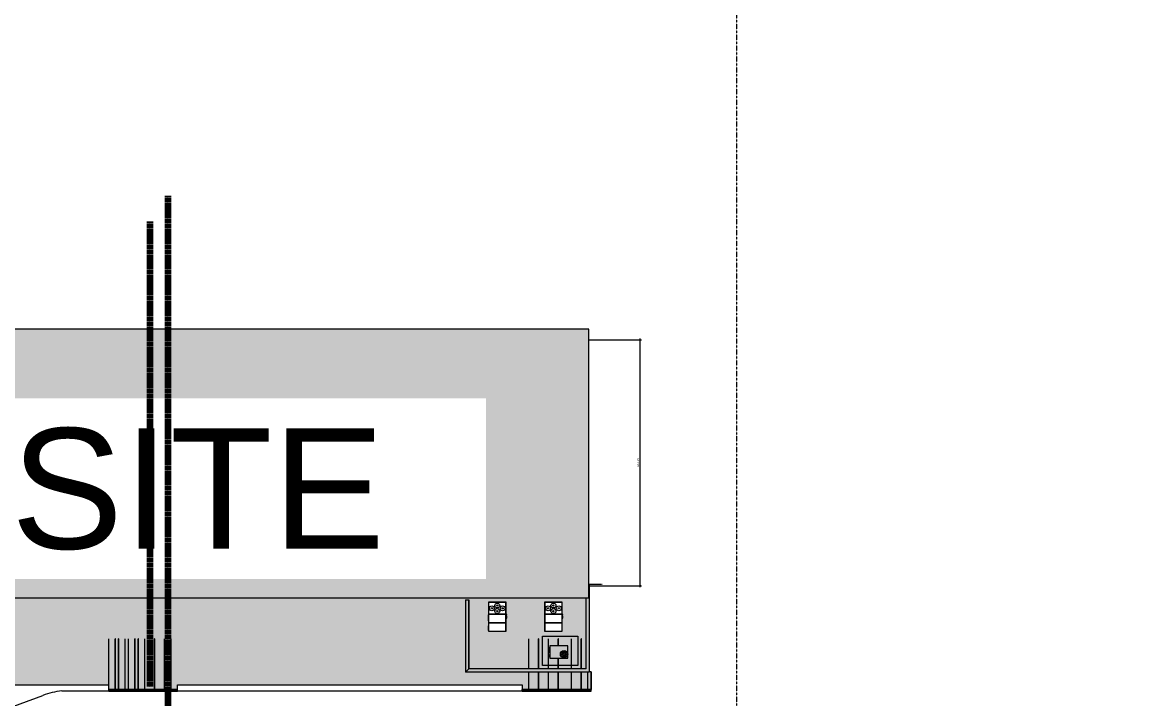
# Model space of a CAD drawing. Header units: inches. Extents: x -2804 to 58974, y -36095 to 66.
# Drawn here: x 27776 to 33242, y -22930 to -19616 of the extents above; entities that cross this region are included whole.
import ezdxf

# ---------------------------------------------------------------- set-up
doc = ezdxf.new("R2010")
doc.units = ezdxf.units.IN
doc.header["$MEASUREMENT"] = 0
doc.header["$XCLIPFRAME"] = 2
for name, pattern in [('Center 1_4_', [0.53125, 0.25, -0.09375, 0.09375, -0.09375]), ('Dash', [0.25, 0.125, -0.125]), ('Dash_2_', [0.25, 0.125, -0.125])]:
    doc.linetypes.add(name, pattern=pattern)
doc.layers.get('DEFPOINTS').update_dxf_attribs({"lineweight": 9})
for name, color, linetype, lineweight in [('15xx-Jefferson-REHAB-pr5_dwg', 45, 'Continuous', 9), ('A-ANNO-MATC', 214, 'Dash', 140), ('A-DETL', 90, 'Continuous', 9), ('A-GENM', 13, 'Continuous', 9), ('A-ROOF', 132, 'Continuous', 13), ('A-ROOF-OTLN', 132, 'Continuous', 9), ('A-WALL', 113, 'Continuous', 13), ('Conc', 7, 'Continuous', 9), ('EOP-PR', 4, 'Continuous', 9), ('G-ANNO-REFR', 1, 'Continuous', 9), ('G-ANNO-TEXT', 231, 'Continuous', 9), ('M-EQPM', 50, 'Continuous', 9), ('PROP', 3, 'Center 1_4_', 9)]:
    doc.layers.add(name, color=color, linetype=linetype, lineweight=lineweight)
doc.styles.add('Arial_2', font='arial.ttf', dxfattribs={"height": 7.5})
doc.styles.add('Arial_30', font='arial.ttf', dxfattribs={"height": 590.11976})
picture_1 = doc.add_image_def('image1.jpg', size_in_pixel=(1920, 1080))

# ---------------------------------------------------------------- blocks, each defined once
blk = doc.blocks.new('Generic Models 2_Generic Models 2_310765_Generic Models 2_310765 _ Generic Models 2_Generic Models 2_310765_115 - Generic Models 2_Generic Models 2_310765_Generic Models 2_310765 _ Generic Models 2_Generic Models 2_310765_300385-523142-Site Locator Map')
at = {"layer": 'A-GENM'}
for points in [[(26245.9, -22784.2), (26246.6, -22784.2), (26245.9, -22721.9)], [(26262.1, -22887.9), (26262.1, -22886.3), (26246.6, -22887.9)]]:
    blk.add_hatch(color=50, dxfattribs=at).paths.add_polyline_path(points, flags=0)
at = {"layer": 'A-GENM', "color": 7}
for p, q in [((26245.9, -22636.2), (26246.6, -22636.2)), ((26245.9, -22784.2), (26245.9, -22636.2)), ((26246.5, -22636.2), (26246, -22636.2)), ((26246.6, -22784.2), (26246.6, -22636.2)), ((26245.9, -22888), (26245.9, -22800.7)), ((26246.6, -22888), (26246.6, -22800.7)), ((26246.6, -22888), (26245.9, -22888)), ((26262.5, -22887.9), (26246.6, -22887.9)), ((26262.1, -22888), (26262.1, -22885.6)), ((26262.5, -22888), (26262.1, -22888)), ((26262.5, -22888), (26262.5, -22885.6))]:
    blk.add_line(p, q, dxfattribs=at)
blk = doc.blocks.new('Generic Models 2_Generic Models 2_310765_Generic Models 2_310765 _ Generic Models 2_Generic Models 2_310765_118 - Generic Models 2_Generic Models 2_310765_Generic Models 2_310765 _ Generic Models 2_Generic Models 2_310765_300385-523218-Site Locator Map')
at = {"layer": 'A-GENM'}
for points in [[(26197.7, -22784.2), (26198.4, -22784.2), (26197.7, -22721.9)], [(26213.9, -22887.9), (26213.9, -22886.3), (26198.4, -22887.9)]]:
    blk.add_hatch(color=50, dxfattribs=at).paths.add_polyline_path(points, flags=0)
at = {"layer": 'A-GENM', "color": 7}
for p, q in [((26198.3, -22636.2), (26197.7, -22636.2)), ((26197.7, -22636.2), (26198.4, -22636.2)), ((26197.7, -22784.2), (26197.7, -22636.2)), ((26198.4, -22784.2), (26198.4, -22636.2)), ((26197.7, -22888), (26197.7, -22800.7)), ((26198.4, -22888), (26198.4, -22800.7)), ((26198.4, -22888), (26197.7, -22888)), ((26214.2, -22887.9), (26198.4, -22887.9)), ((26213.9, -22888), (26213.9, -22885.6)), ((26214.3, -22888), (26213.9, -22888)), ((26214.3, -22888), (26214.3, -22885.6))]:
    blk.add_line(p, q, dxfattribs=at)
blk = doc.blocks.new('Generic Models 2_Generic Models 2_310765_Generic Models 2_310765 _ Generic Models 2_Generic Models 2_310765_120 - Generic Models 2_Generic Models 2_310765_Generic Models 2_310765 _ Generic Models 2_Generic Models 2_310765_300385-523269-Site Locator Map')
at = {"layer": 'A-GENM'}
h = blk.add_hatch(color=50, dxfattribs=at)
h.paths.add_polyline_path([(26133.3, -22784.2), (26134, -22784.2), (26133.3, -22731.1)], flags=0)
h.paths.add_polyline_path([(26133.3, -22671.6), (26134, -22671.6), (26133.3, -22636.2)], flags=0)
blk.add_hatch(color=50, dxfattribs=at).paths.add_polyline_path([(26149.5, -22887.9), (26149.5, -22886.3), (26134, -22887.9)], flags=0)
at = {"layer": 'A-GENM', "color": 7}
for p, q in [((26133.3, -22636.2), (26134, -22636.2)), ((26133.3, -22671.6), (26133.3, -22636.2)), ((26134, -22636.2), (26133.4, -22636.2)), ((26134, -22671.6), (26134, -22636.2)), ((26133.3, -22784.2), (26133.3, -22731.1)), ((26134, -22784.2), (26134, -22731.1)), ((26133.3, -22888), (26133.3, -22800.7)), ((26134, -22888), (26134, -22800.7)), ((26134, -22888), (26133.3, -22888)), ((26149.9, -22887.9), (26134, -22887.9)), ((26149.5, -22888), (26149.5, -22885.6)), ((26150, -22888), (26149.5, -22888)), ((26150, -22888), (26150, -22885.6))]:
    blk.add_line(p, q, dxfattribs=at)
blk = doc.blocks.new('Generic Models 2_Generic Models 2_310765_Generic Models 2_310765 _ Generic Models 2_Generic Models 2_310765_123 - Generic Models 2_Generic Models 2_310765_Generic Models 2_310765 _ Generic Models 2_Generic Models 2_310765_300385-523345-Site Locator Map')
at = {"layer": 'A-GENM'}
for points in [[(26085.1, -22784.2), (26085.8, -22784.2), (26085.1, -22721.9)], [(26101.3, -22887.9), (26101.3, -22886.3), (26085.8, -22887.9)]]:
    blk.add_hatch(color=50, dxfattribs=at).paths.add_polyline_path(points, flags=0)
at = {"layer": 'A-GENM', "color": 7}
for p, q in [((26085.1, -22636.2), (26085.8, -22636.2)), ((26085.1, -22784.2), (26085.1, -22636.2)), ((26085.7, -22636.2), (26085.2, -22636.2)), ((26085.8, -22784.2), (26085.8, -22636.2)), ((26085.1, -22888), (26085.1, -22800.7)), ((26085.8, -22888), (26085.8, -22800.7)), ((26085.8, -22888), (26085.1, -22888)), ((26101.7, -22887.9), (26085.8, -22887.9)), ((26101.3, -22888), (26101.3, -22885.6)), ((26101.7, -22888), (26101.3, -22888)), ((26101.7, -22888), (26101.7, -22885.6))]:
    blk.add_line(p, q, dxfattribs=at)
blk = doc.blocks.new('Generic Models 2_Generic Models 2_310765_Generic Models 2_310765 _ Generic Models 2_Generic Models 2_310765_126 - Generic Models 2_Generic Models 2_310765_Generic Models 2_310765 _ Generic Models 2_Generic Models 2_310765_300385-523512-Site Locator Map')
at = {"layer": 'A-GENM'}
for points in [[(26036.8, -22784.2), (26037.5, -22784.2), (26036.8, -22721.9)], [(26053, -22887.9), (26053, -22886.3), (26037.5, -22887.9)]]:
    blk.add_hatch(color=50, dxfattribs=at).paths.add_polyline_path(points, flags=0)
at = {"layer": 'A-GENM', "color": 7}
for p, q in [((26036.8, -22636.2), (26037.5, -22636.2)), ((26036.8, -22784.2), (26036.8, -22636.2)), ((26037.5, -22636.2), (26036.9, -22636.2)), ((26037.5, -22784.2), (26037.5, -22636.2)), ((26036.8, -22888), (26036.8, -22800.7)), ((26037.5, -22888), (26037.5, -22800.7)), ((26037.5, -22888), (26036.8, -22888)), ((26053.4, -22887.9), (26037.5, -22887.9)), ((26053, -22888), (26053, -22885.6)), ((26053.5, -22888), (26053, -22888)), ((26053.5, -22888), (26053.5, -22885.6))]:
    blk.add_line(p, q, dxfattribs=at)
blk = doc.blocks.new('Generic Models 2_Generic Models 2_310765_Generic Models 2_310765 _ Generic Models 2_Generic Models 2_310765_129 - Generic Models 2_Generic Models 2_310765_Generic Models 2_310765 _ Generic Models 2_Generic Models 2_310765_300385-523588-Site Locator Map')
at = {"layer": 'A-GENM'}
for points in [[(25988.6, -22784.2), (25989.3, -22784.2), (25988.6, -22721.9)], [(26004.8, -22887.9), (26004.8, -22886.3), (25989.3, -22887.9)]]:
    blk.add_hatch(color=50, dxfattribs=at).paths.add_polyline_path(points, flags=0)
at = {"layer": 'A-GENM', "color": 7}
for p, q in [((25988.6, -22636.2), (25989.3, -22636.2)), ((25988.6, -22784.2), (25988.6, -22636.2)), ((25989.2, -22636.2), (25988.7, -22636.2)), ((25989.3, -22784.2), (25989.3, -22636.2)), ((25988.6, -22888), (25988.6, -22800.7)), ((25989.3, -22888), (25989.3, -22800.7)), ((25989.3, -22888), (25988.6, -22888)), ((26005.2, -22887.9), (25989.3, -22887.9)), ((26004.8, -22888), (26004.8, -22885.6)), ((26005.2, -22888), (26004.8, -22888)), ((26005.2, -22888), (26005.2, -22885.6))]:
    blk.add_line(p, q, dxfattribs=at)
blk = doc.blocks.new('Generic Models 2_Generic Models 2_310765_Generic Models 2_310765 _ Generic Models 2_Generic Models 2_310765_94 - Generic Models 2_Generic Models 2_310765_Generic Models 2_310765 _ Generic Models 2_Generic Models 2_310765_300385-533512-Site Locator Map')
at = {"layer": 'A-GENM'}
for points in [[(24203.3, -22888), (24204, -22888), (24203.3, -22721.9)], [(24219.5, -22887.9), (24219.5, -22886.3), (24204.8, -22887.9)]]:
    blk.add_hatch(color=50, dxfattribs=at).paths.add_polyline_path(points, flags=0)
at = {"layer": 'A-GENM', "color": 7}
for p, q in [((24203.3, -22636.2), (24204, -22636.2)), ((24203.3, -22888), (24203.3, -22636.2)), ((24204, -22636.2), (24203.4, -22636.2)), ((24204, -22888), (24204, -22636.2)), ((24204, -22888), (24203.3, -22888)), ((24219.9, -22887.9), (24204, -22887.9)), ((24219.5, -22888), (24219.5, -22885.6)), ((24220, -22888), (24219.5, -22888)), ((24220, -22888), (24220, -22885.6))]:
    blk.add_line(p, q, dxfattribs=at)
blk = doc.blocks.new('Generic Models 2_Generic Models 2_310765_Generic Models 2_310765 _ Generic Models 2_Generic Models 2_310765_96 - Generic Models 2_Generic Models 2_310765_Generic Models 2_310765 _ Generic Models 2_Generic Models 2_310765_300385-533562-Site Locator Map')
at = {"layer": 'A-GENM'}
for points in [[(24235.5, -22888), (24236.2, -22888), (24235.5, -22721.9)], [(24251.7, -22887.9), (24251.7, -22886.3), (24236.2, -22887.9)]]:
    blk.add_hatch(color=50, dxfattribs=at).paths.add_polyline_path(points, flags=0)
at = {"layer": 'A-GENM', "color": 7}
for p, q in [((24235.5, -22636.2), (24236.2, -22636.2)), ((24235.5, -22888), (24235.5, -22636.2)), ((24236.1, -22636.2), (24235.6, -22636.2)), ((24236.2, -22888), (24236.2, -22636.2)), ((24236.2, -22888), (24235.5, -22888)), ((24252.1, -22887.9), (24236.2, -22887.9)), ((24251.7, -22888), (24251.7, -22885.6)), ((24252.1, -22888), (24251.7, -22888)), ((24252.1, -22888), (24252.1, -22885.6))]:
    blk.add_line(p, q, dxfattribs=at)
blk = doc.blocks.new('Generic Models 2_Generic Models 2_310765_Generic Models 2_310765 _ Generic Models 2_Generic Models 2_310765_97 - Generic Models 2_Generic Models 2_310765_Generic Models 2_310765 _ Generic Models 2_Generic Models 2_310765_300385-533588-Site Locator Map')
at = {"layer": 'A-GENM'}
for points in [[(24155.1, -22888), (24155.8, -22888), (24155.1, -22721.9)], [(24171.3, -22887.9), (24171.3, -22886.3), (24155.8, -22887.9)]]:
    blk.add_hatch(color=50, dxfattribs=at).paths.add_polyline_path(points, flags=0)
at = {"layer": 'A-GENM', "color": 7}
for p, q in [((24155.1, -22636.2), (24155.8, -22636.2)), ((24155.1, -22888), (24155.1, -22636.2)), ((24155.7, -22636.2), (24155.2, -22636.2)), ((24155.8, -22888), (24155.8, -22636.2)), ((24155.8, -22888), (24155.1, -22888)), ((24171.7, -22887.9), (24155.8, -22887.9)), ((24171.3, -22888), (24171.3, -22885.6)), ((24171.7, -22888), (24171.3, -22888)), ((24171.7, -22888), (24171.7, -22885.6))]:
    blk.add_line(p, q, dxfattribs=at)
blk = doc.blocks.new('Generic Models 2_Generic Models 2_310765_Generic Models 2_310765 _ Generic Models 2_Generic Models 2_310765_100 - Generic Models 2_Generic Models 2_310765_Generic Models 2_310765 _ Generic Models 2_Generic Models 2_310765_300385-533664-Site Locator Map')
at = {"layer": 'A-GENM'}
for points in [[(24106.8, -22888), (24107.5, -22888), (24106.8, -22721.9)], [(24123, -22887.9), (24123, -22886.3), (24107.5, -22887.9)]]:
    blk.add_hatch(color=50, dxfattribs=at).paths.add_polyline_path(points, flags=0)
at = {"layer": 'A-GENM', "color": 7}
for p, q in [((24106.8, -22636.2), (24107.5, -22636.2)), ((24106.8, -22888), (24106.8, -22636.2)), ((24107.5, -22636.2), (24106.9, -22636.2)), ((24107.5, -22888), (24107.5, -22636.2)), ((24107.5, -22888), (24106.8, -22888)), ((24123.4, -22887.9), (24107.5, -22887.9)), ((24123, -22888), (24123, -22885.6)), ((24123.5, -22888), (24123, -22888)), ((24123.5, -22888), (24123.5, -22885.6))]:
    blk.add_line(p, q, dxfattribs=at)
blk = doc.blocks.new('Generic Models 2_Generic Models 2_310765_Generic Models 2_310765 _ Generic Models 2_Generic Models 2_310765_103 - Generic Models 2_Generic Models 2_310765_Generic Models 2_310765 _ Generic Models 2_Generic Models 2_310765_300385-533740-Site Locator Map')
at = {"layer": 'A-GENM'}
for points in [[(24058.6, -22888), (24059.3, -22888), (24058.6, -22721.9)], [(24074.7, -22887.9), (24074.7, -22886.3), (24059.3, -22887.9)]]:
    blk.add_hatch(color=50, dxfattribs=at).paths.add_polyline_path(points, flags=0)
at = {"layer": 'A-GENM', "color": 7}
for p, q in [((24058.6, -22636.2), (24059.3, -22636.2)), ((24058.6, -22888), (24058.6, -22636.2)), ((24059.2, -22636.2), (24058.7, -22636.2)), ((24059.3, -22888), (24059.3, -22636.2)), ((24059.3, -22888), (24058.6, -22888)), ((24074.7, -22887.9), (24059.3, -22887.9))]:
    blk.add_line(p, q, dxfattribs=at)
blk = doc.blocks.new('Generic Models 2_Generic Models 2_310765_Generic Models 2_310765 _ Generic Models 2_Generic Models 2_310765_104 - Generic Models 2_Generic Models 2_310765_Generic Models 2_310765 _ Generic Models 2_Generic Models 2_310765_300385-533765-Site Locator Map')
at = {"layer": 'A-GENM'}
for points in [[(24074.7, -22888), (24075.4, -22888), (24074.7, -22721.9)], [(24090.9, -22887.9), (24090.9, -22886.3), (24075.4, -22887.9)]]:
    blk.add_hatch(color=50, dxfattribs=at).paths.add_polyline_path(points, flags=0)
at = {"layer": 'A-GENM', "color": 7}
for p, q in [((24075.3, -22636.2), (24074.7, -22636.2)), ((24074.7, -22636.2), (24075.4, -22636.2)), ((24074.7, -22888), (24074.7, -22636.2)), ((24075.4, -22888), (24075.4, -22636.2)), ((24075.4, -22888), (24074.7, -22888)), ((24091.2, -22887.9), (24075.4, -22887.9)), ((24090.9, -22888), (24090.9, -22885.6)), ((24091.3, -22888), (24090.9, -22888)), ((24091.3, -22888), (24091.3, -22885.6))]:
    blk.add_line(p, q, dxfattribs=at)
blk = doc.blocks.new('Generic Models 2_Generic Models 2_310765_Generic Models 2_310765 _ Generic Models 2_Generic Models 2_310765_106 - Generic Models 2_Generic Models 2_310765_Generic Models 2_310765 _ Generic Models 2_Generic Models 2_310765_300385-533907-Site Locator Map')
at = {"layer": 'A-GENM'}
for points in [[(24010.3, -22888), (24011, -22888), (24010.3, -22721.9)], [(24026.4, -22887.9), (24026.4, -22886.3), (24011, -22887.9)]]:
    blk.add_hatch(color=50, dxfattribs=at).paths.add_polyline_path(points, flags=0)
at = {"layer": 'A-GENM', "color": 7}
for p, q in [((24010.3, -22636.2), (24011, -22636.2)), ((24010.3, -22888), (24010.3, -22636.2)), ((24011, -22636.2), (24010.4, -22636.2)), ((24011, -22888), (24011, -22636.2)), ((24011, -22888), (24010.3, -22888)), ((24026.4, -22887.9), (24011, -22887.9))]:
    blk.add_line(p, q, dxfattribs=at)
blk = doc.blocks.new('Generic Models 2_Generic Models 2_310765_Generic Models 2_310765 _ Generic Models 2_Generic Models 2_310765_107 - Generic Models 2_Generic Models 2_310765_Generic Models 2_310765 _ Generic Models 2_Generic Models 2_310765_300385-533932-Site Locator Map')
at = {"layer": 'A-GENM'}
for points in [[(24026.4, -22888), (24027.1, -22888), (24026.4, -22721.9)], [(24042.6, -22887.9), (24042.6, -22886.3), (24027.1, -22887.9)]]:
    blk.add_hatch(color=50, dxfattribs=at).paths.add_polyline_path(points, flags=0)
at = {"layer": 'A-GENM', "color": 7}
for p, q in [((24026.4, -22636.2), (24027.1, -22636.2)), ((24026.4, -22888), (24026.4, -22636.2)), ((24027, -22636.2), (24026.5, -22636.2)), ((24027.1, -22888), (24027.1, -22636.2)), ((24027.1, -22888), (24026.4, -22888)), ((24043, -22887.9), (24027.1, -22887.9)), ((24042.6, -22888), (24042.6, -22885.6)), ((24043, -22888), (24042.6, -22888)), ((24043, -22888), (24043, -22885.6))]:
    blk.add_line(p, q, dxfattribs=at)
blk = doc.blocks.new('Generic Models 2_Generic Models 2_310765_Generic Models 2_310765 _ Generic Models 2_Generic Models 2_310765_109 - Generic Models 2_Generic Models 2_310765_Generic Models 2_310765 _ Generic Models 2_Generic Models 2_310765_300385-533983-Site Locator Map')
at = {"layer": 'A-GENM'}
for points in [[(23962.1, -22888), (23962.8, -22888), (23962.1, -22721.9)], [(23978.2, -22887.9), (23978.2, -22886.3), (23962.8, -22887.9)]]:
    blk.add_hatch(color=50, dxfattribs=at).paths.add_polyline_path(points, flags=0)
at = {"layer": 'A-GENM', "color": 7}
for p, q in [((23962.1, -22636.2), (23962.8, -22636.2)), ((23962.1, -22888), (23962.1, -22636.2)), ((23962.7, -22636.2), (23962.2, -22636.2)), ((23962.8, -22888), (23962.8, -22636.2)), ((23962.8, -22888), (23962.1, -22888)), ((23978.2, -22887.9), (23962.8, -22887.9))]:
    blk.add_line(p, q, dxfattribs=at)
blk = doc.blocks.new('Generic Models 2_Generic Models 2_310765_Generic Models 2_310765 _ Generic Models 2_Generic Models 2_310765_110 - Generic Models 2_Generic Models 2_310765_Generic Models 2_310765 _ Generic Models 2_Generic Models 2_310765_300385-534008-Site Locator Map')
at = {"layer": 'A-GENM'}
for points in [[(23978.2, -22888), (23978.9, -22888), (23978.2, -22721.9)], [(23994.4, -22887.9), (23994.4, -22886.3), (23990.2, -22887.9)]]:
    blk.add_hatch(color=50, dxfattribs=at).paths.add_polyline_path(points, flags=0)
at = {"layer": 'A-GENM', "color": 7}
for p, q in [((23978.8, -22636.2), (23978.2, -22636.2)), ((23978.2, -22636.2), (23978.9, -22636.2)), ((23978.2, -22888), (23978.2, -22636.2)), ((23978.9, -22888), (23978.9, -22636.2)), ((23978.9, -22888), (23978.2, -22888)), ((23994.7, -22887.9), (23978.9, -22887.9)), ((23994.4, -22888), (23994.4, -22885.6)), ((23994.8, -22888), (23994.4, -22888)), ((23994.8, -22888), (23994.8, -22885.6))]:
    blk.add_line(p, q, dxfattribs=at)
blk = doc.blocks.new('Generic Models 2_Generic Models 2_310765_Generic Models 2_310765 _ Generic Models 2_Generic Models 2_310765_113 - Generic Models 2_Generic Models 2_310765_Generic Models 2_310765 _ Generic Models 2_Generic Models 2_310765_300385-534204-Site Locator Map')
at = {"layer": 'A-GENM'}
for points in [[(23929.9, -22888), (23930.6, -22888), (23929.9, -22721.9)], [(23946.1, -22887.9), (23946.1, -22886.3), (23930.6, -22887.9)]]:
    blk.add_hatch(color=50, dxfattribs=at).paths.add_polyline_path(points, flags=0)
at = {"layer": 'A-GENM', "color": 7}
for p, q in [((23929.9, -22636.2), (23930.6, -22636.2)), ((23929.9, -22888), (23929.9, -22636.2)), ((23930.5, -22636.2), (23930, -22636.2)), ((23930.6, -22888), (23930.6, -22636.2)), ((23930.6, -22888), (23929.9, -22888)), ((23946.5, -22887.9), (23930.6, -22887.9)), ((23946.1, -22888), (23946.1, -22885.6)), ((23946.5, -22888), (23946.1, -22888)), ((23946.5, -22888), (23946.5, -22885.6))]:
    blk.add_line(p, q, dxfattribs=at)
blk = doc.blocks.new('Generic Models 2_Generic Models 2_310765_Generic Models 2_310765 _ Generic Models 2_Generic Models 2_310765_72 - Generic Models 2_Generic Models 2_310765_Generic Models 2_310765 _ Generic Models 2_Generic Models 2_310765_300385-537905-Site Locator Map')
at = {"layer": 'A-GENM', "color": 7}
for p, q in [((26278.1, -22888), (26278.1, -22800.7)), ((26278.8, -22888), (26278.8, -22800.7)), ((26294.7, -22800.5), (26294.3, -22800.5)), ((26294.3, -22800.5), (26294.7, -22800.5)), ((26294.7, -22800.4), (26294.7, -22800.5)), ((26294.7, -22800.5), (26294.7, -22800.4)), ((26294.7, -22888), (26294.7, -22800.5)), ((26278.8, -22888), (26278.1, -22888)), ((26294.7, -22887.9), (26278.8, -22887.9)), ((26294.3, -22888), (26294.3, -22885.6)), ((26294.7, -22888), (26294.3, -22888))]:
    blk.add_line(p, q, dxfattribs=at)
blk = doc.blocks.new('detail_Ryan_rvt-1-Site Locator Map')
at = {"lineweight": 9}
for name in ['Generic Models 2_Generic Models 2_310765_Generic Models 2_310765 _ Generic Models 2_Generic Models 2_310765_113 - Generic Models 2_Generic Models 2_310765_Generic Models 2_310765 _ Generic Models 2_Generic Models 2_310765_300385-534204-Site Locator Map', 'Generic Models 2_Generic Models 2_310765_Generic Models 2_310765 _ Generic Models 2_Generic Models 2_310765_109 - Generic Models 2_Generic Models 2_310765_Generic Models 2_310765 _ Generic Models 2_Generic Models 2_310765_300385-533983-Site Locator Map', 'Generic Models 2_Generic Models 2_310765_Generic Models 2_310765 _ Generic Models 2_Generic Models 2_310765_110 - Generic Models 2_Generic Models 2_310765_Generic Models 2_310765 _ Generic Models 2_Generic Models 2_310765_300385-534008-Site Locator Map', 'Generic Models 2_Generic Models 2_310765_Generic Models 2_310765 _ Generic Models 2_Generic Models 2_310765_106 - Generic Models 2_Generic Models 2_310765_Generic Models 2_310765 _ Generic Models 2_Generic Models 2_310765_300385-533907-Site Locator Map', 'Generic Models 2_Generic Models 2_310765_Generic Models 2_310765 _ Generic Models 2_Generic Models 2_310765_107 - Generic Models 2_Generic Models 2_310765_Generic Models 2_310765 _ Generic Models 2_Generic Models 2_310765_300385-533932-Site Locator Map', 'Generic Models 2_Generic Models 2_310765_Generic Models 2_310765 _ Generic Models 2_Generic Models 2_310765_103 - Generic Models 2_Generic Models 2_310765_Generic Models 2_310765 _ Generic Models 2_Generic Models 2_310765_300385-533740-Site Locator Map', 'Generic Models 2_Generic Models 2_310765_Generic Models 2_310765 _ Generic Models 2_Generic Models 2_310765_104 - Generic Models 2_Generic Models 2_310765_Generic Models 2_310765 _ Generic Models 2_Generic Models 2_310765_300385-533765-Site Locator Map', 'Generic Models 2_Generic Models 2_310765_Generic Models 2_310765 _ Generic Models 2_Generic Models 2_310765_100 - Generic Models 2_Generic Models 2_310765_Generic Models 2_310765 _ Generic Models 2_Generic Models 2_310765_300385-533664-Site Locator Map', 'Generic Models 2_Generic Models 2_310765_Generic Models 2_310765 _ Generic Models 2_Generic Models 2_310765_97 - Generic Models 2_Generic Models 2_310765_Generic Models 2_310765 _ Generic Models 2_Generic Models 2_310765_300385-533588-Site Locator Map', 'Generic Models 2_Generic Models 2_310765_Generic Models 2_310765 _ Generic Models 2_Generic Models 2_310765_94 - Generic Models 2_Generic Models 2_310765_Generic Models 2_310765 _ Generic Models 2_Generic Models 2_310765_300385-533512-Site Locator Map', 'Generic Models 2_Generic Models 2_310765_Generic Models 2_310765 _ Generic Models 2_Generic Models 2_310765_96 - Generic Models 2_Generic Models 2_310765_Generic Models 2_310765 _ Generic Models 2_Generic Models 2_310765_300385-533562-Site Locator Map', 'Generic Models 2_Generic Models 2_310765_Generic Models 2_310765 _ Generic Models 2_Generic Models 2_310765_129 - Generic Models 2_Generic Models 2_310765_Generic Models 2_310765 _ Generic Models 2_Generic Models 2_310765_300385-523588-Site Locator Map', 'Generic Models 2_Generic Models 2_310765_Generic Models 2_310765 _ Generic Models 2_Generic Models 2_310765_126 - Generic Models 2_Generic Models 2_310765_Generic Models 2_310765 _ Generic Models 2_Generic Models 2_310765_300385-523512-Site Locator Map', 'Generic Models 2_Generic Models 2_310765_Generic Models 2_310765 _ Generic Models 2_Generic Models 2_310765_123 - Generic Models 2_Generic Models 2_310765_Generic Models 2_310765 _ Generic Models 2_Generic Models 2_310765_300385-523345-Site Locator Map', 'Generic Models 2_Generic Models 2_310765_Generic Models 2_310765 _ Generic Models 2_Generic Models 2_310765_120 - Generic Models 2_Generic Models 2_310765_Generic Models 2_310765 _ Generic Models 2_Generic Models 2_310765_300385-523269-Site Locator Map', 'Generic Models 2_Generic Models 2_310765_Generic Models 2_310765 _ Generic Models 2_Generic Models 2_310765_118 - Generic Models 2_Generic Models 2_310765_Generic Models 2_310765 _ Generic Models 2_Generic Models 2_310765_300385-523218-Site Locator Map', 'Generic Models 2_Generic Models 2_310765_Generic Models 2_310765 _ Generic Models 2_Generic Models 2_310765_115 - Generic Models 2_Generic Models 2_310765_Generic Models 2_310765 _ Generic Models 2_Generic Models 2_310765_300385-523142-Site Locator Map', 'Generic Models 2_Generic Models 2_310765_Generic Models 2_310765 _ Generic Models 2_Generic Models 2_310765_72 - Generic Models 2_Generic Models 2_310765_Generic Models 2_310765 _ Generic Models 2_Generic Models 2_310765_300385-537905-Site Locator Map']:
    blk.add_blockref(name, (0, 0), dxfattribs=at)
blk = doc.blocks.new('Struct_Xcel_Sports Complex_rvt-1-Site Locator Map')
at = {"layer": 'A-ANNO-MATC', "color": 210, "linetype": 'Dash_2_'}
blk.add_line((24130.9, -20592.3), (24130.9, -22872.3), dxfattribs=at)
blk = doc.blocks.new('AHU-Rooftop-Carrier 48TC 15-28 ton - TC025-1347267-Site Locator Map')
at = {"layer": 'M-EQPM'}
for p, q in [((70.8, 43.2), (-70.7, 43.2)), ((-70.7, 43.2), (-70.7, -43.2)), ((-70.3, 42.5), (-70.3, -42.5)), ((70, 42.7), (-70, 42.7)), ((-44.1, 43.3), (-67.5, 43.3)), ((-67.5, 43.3), (-67.5, 42.7)), ((-67.5, 42.7), (-44.1, 42.7)), ((-44.1, 42.7), (-44.1, 43.3)), ((-29.1, 42.7), (-29.1, -42.7)), ((-28.1, 42.7), (-28.1, -42.7)), ((9.8, 43.3), (-20, 43.3)), ((-20, 43.3), (-20, 42.7)), ((-20, 42.7), (9.8, 42.7)), ((9.8, 42.7), (9.8, 43.3)), ((12.6, 42.7), (12.6, -42.7)), ((14.1, 42.7), (14.1, -42.7)), ((70.3, -42.5), (70.3, 42.5)), ((70.8, -43.2), (70.8, 43.2)), ((-70.7, -43.2), (-7.5, -43.2)), ((-70, -42.7), (70, -42.7)), ((2.5, -42.7), (-7.5, -42.7)), ((-7.5, -42.7), (-7.5, -46.3)), ((-7.5, -46.3), (2.5, -46.3)), ((2.5, -46.3), (2.5, -42.7)), ((2.5, -43.2), (70.8, -43.2)), ((11.6, -42.7), (8.1, -42.7)), ((8.1, -42.7), (8.1, -46.3)), ((8.1, -46.3), (11.6, -46.3)), ((11.6, -46.3), (11.6, -42.7))]:
    blk.add_line(p, q, dxfattribs=at)
for centre, radius in [((27.6, 0), 12), ((27.6, 0), 3), ((41.3, 26.2), 12), ((41.3, 26.2), 3), ((55, 0), 12), ((55, 0), 3), ((41.3, -26.2), 12), ((41.3, -26.2), 3)]:
    blk.add_circle(centre, radius, dxfattribs=at)
for centre, start, end in [((-70, 42.5), 90, 180), ((70, 42.5), 0, 90), ((-70, -42.5), 180, 270), ((70, -42.5), 270, 0)]:
    blk.add_arc(centre, 0.25, start, end, dxfattribs=at)
blk = doc.blocks.new('Carrier_48TC_Standard_Efficiency_Gas_Heat_Electric_Cooling_Packaged_Rooftop_Unit_3_to_15_nominal_tons - 12_5 ton 48TC__14-1350227-Site Locator Map')
at = {"layer": 'M-EQPM'}
blk.add_hatch(color=256, dxfattribs=at).paths.add_polyline_path([(-44.1, 29.7), (-42.4, -29.8), (44.1, -29.8), (44.1, 29.7), (-42.4, 29.7)], flags=0)
for p, q in [((-92.1, -77.8), (-92.1, 65.7)), ((-92.1, 65.7), (80.1, 65.7)), ((80.1, 65.7), (80.1, -77.8)), ((44.1, 29.7), (-44.1, 29.7)), ((-44.1, 29.7), (-44.1, -29.8)), ((44.1, -29.8), (44.1, 29.7)), ((44.2, 24.7), (44.1, 24.7)), ((44.1, 12.1), (44.2, 12.1)), ((44.2, 4.9), (44.1, 4.9)), ((44.2, 24.7), (44.2, 12.1)), ((44.2, 7.1), (44.2, 8.1)), ((44.2, 8.1), (44.2, 7.1)), ((44.2, 4.9), (44.2, -23.5)), ((-44.1, -29.8), (44.1, -29.8)), ((44.1, -23.5), (44.2, -23.5)), ((80.1, -77.8), (-92.1, -77.8))]:
    blk.add_line(p, q, dxfattribs=at)
for radius in [18, 13.5, 9, 4.5]:
    blk.add_circle((-25.1, 10.7), radius, dxfattribs=at)
blk = doc.blocks.new('15xx-Jefferson-REHAB-pr5_dwg__ARCHTICK-1286410-Site Locator Map')
at = {"layer": 'DEFPOINTS'}
blk.add_line((-0.5, -0.5), (0.5, 0.5), dxfattribs=at)
blk = doc.blocks.new('15xx-Jefferson-REHAB-pr5_dwg-1211969-Site Locator Map')
at = {"layer": 'DEFPOINTS'}
for p, q in [((20092, 11787.2), (20347.2, 11787.2)), ((20341.2, 10575.4), (20341.2, 11793.2)), ((20092, 10581.4), (20347.2, 10581.4))]:
    blk.add_line(p, q, dxfattribs=at)
at = {"xscale": 6, "yscale": 6, "zscale": 6}
for p, rotation in [((20341.2, 11787.2), 89.99999999999999), ((20341.2, 10581.4), 270)]:
    blk.add_blockref('15xx-Jefferson-REHAB-pr5_dwg__ARCHTICK-1286410-Site Locator Map', p, dxfattribs=dict(at, rotation=rotation))
at = {"layer": 'DEFPOINTS', "insert": (20327.4, 11184.3), "char_height": 7.5, "width": 59.567, "attachment_point": 2, "rotation": 90, "line_spacing_factor": 0.938532, "style": 'Arial_2'}
blk.add_mtext('100\'-5 3/4"', dxfattribs=at)

msp = doc.modelspace()

# ---------------------------------------------------------------- hatches: boundary and pattern name
at = {"layer": 'A-ROOF', "lineweight": 5}
msp.add_hatch(color=256, dxfattribs=at).paths.add_polyline_path([(27047.1, -22435.8), (27443, -22435.8), (27443.7, -22435.8), (27459.1, -22435.8), (27459.8, -22435.8), (27491.2, -22435.8), (27491.9, -22435.8), (27507.3, -22435.8), (27508, -22435.8), (27539.5, -22435.8), (27540.2, -22435.8), (27555.6, -22435.8), (27556.3, -22435.8), (27732.5, -22435.8), (27733.2, -22435.8), (30552.9, -22435.8), (30552.9, -21120.5), (27047.1, -21120.5), (27047.1, -22297.7)], flags=0)
h = msp.add_hatch(color=256, dxfattribs=at)
h.paths.add_polyline_path([(28279.3, -22885.6), (28280, -22885.6), (28295.4, -22885.6), (28296.1, -22885.6), (28327.6, -22885.6), (28328.3, -22885.6), (28343.7, -22885.6), (28344.3, -22885.6), (28375.8, -22885.6), (28376.5, -22885.6), (28424.1, -22885.6), (28424.8, -22885.6), (28472.3, -22885.6), (28473.8, -22885.6), (28504.5, -22885.6), (28505.2, -22885.6), (28536.9, -22885.6), (28536.9, -22861.6), (30225.9, -22861.6), (30225.9, -22885.6), (30257.6, -22885.6), (30257.6, -22800.7), (29947, -22800.2), (29947.5, -22446.7), (29963.5, -22446.7), (29963.5, -22784.2), (30257.6, -22784.2), (30258.3, -22784.2), (30305.8, -22784.2), (30306.5, -22784.2), (30354.1, -22784.2), (30355.7, -22784.2), (30402.3, -22784.2), (30401.1, -22731.1), (30361.5, -22731.1), (30361.5, -22671.6), (30402.3, -22671.6), (30403, -22671.6), (30449.6, -22671.6), (30447.9, -22731.1), (30403, -22731.1), (30403, -22784.2), (30466.7, -22784.2), (30467.3, -22784.2), (30514.9, -22784.2), (30515.6, -22784.2), (30538.7, -22784.2), (30538.7, -22435.8), (27749.1, -22435.8), (27748.7, -22438.3), (27733.2, -22438.4), (27733.2, -22861.6), (28198.9, -22861.4), (28199.6, -22885.6), (28231.1, -22885.6), (28231.8, -22885.6), (28247.2, -22885.6), (28247.8, -22885.6), (28254.5, -22885.6)], flags=0)
h.paths.add_polyline_path([(30338.3, -22885.6), (30354.1, -22885.6), (30354.1, -22800.7), (30306.5, -22800.7), (30306.5, -22885.6)], flags=0)
h.paths.add_polyline_path([(30354.8, -22885.6), (30402.3, -22885.6), (30402.3, -22800.7), (30354.8, -22800.7), (30354.8, -22850.3)], flags=0)
h.paths.add_polyline_path([(30403, -22885.6), (30466.7, -22885.6), (30466.7, -22800.7), (30403, -22800.7), (30403, -22837.1)], flags=0)
h.paths.add_polyline_path([(30514.9, -22885.6), (30514.9, -22800.7), (30467.3, -22800.7), (30467.3, -22885.6)], flags=0)
h.paths.add_polyline_path([(30515.6, -22885.6), (30547.1, -22885.6), (30547.1, -22800.7), (30515.6, -22800.7), (30515.6, -22806.3)], flags=0)
h.paths.add_polyline_path([(30547.8, -22885.6), (30563.4, -22885.6), (30563.4, -22799.2), (30547.8, -22800.7), (30547.8, -22823.6)], flags=0)
h.paths.add_polyline_path([(30258.3, -22885.6), (30305.8, -22885.6), (30305.8, -22800.7), (30258.3, -22800.7), (30258.3, -22876.7)], flags=0)
h.paths.add_polyline_path([(27048.1, -22861.6), (27068.4, -22861.6), (27068.4, -22800.1), (27047.1, -22800.1), (27047.1, -22861.6)], flags=0)
h.paths.add_polyline_path([(27157.7, -22861.6), (27459.1, -22861.6), (27459.1, -22438.3), (27443, -22438.4), (27443, -22435.8), (27080.1, -22435.8), (27081.7, -22787.3), (27104.4, -22787.3), (27105.1, -22787.3), (27172.4, -22787.9), (27172.4, -22795.3), (27105.1, -22795.3), (27104.4, -22795.3), (27081.2, -22795.3), (27079.3, -22800.1), (27076.4, -22800.1), (27076.4, -22861.6), (27081.2, -22861.6)], flags=0)
h.paths.add_polyline_path([(27459.8, -22861.6), (27507.3, -22861.6), (27507.3, -22438.3), (27491.2, -22438.4), (27491.2, -22435.8), (27475.7, -22435.8), (27475.3, -22438.3), (27459.8, -22438.4), (27459.8, -22820)], flags=0)
h.paths.add_polyline_path([(27555.6, -22861.6), (27555.6, -22438.3), (27539.5, -22438.4), (27539.5, -22435.8), (27524, -22435.8), (27523.5, -22438.3), (27508, -22438.4), (27508, -22861.6)], flags=0)
h.paths.add_polyline_path([(27732.5, -22861.6), (27732.5, -22435.8), (27572.2, -22435.8), (27571.8, -22438.3), (27556.3, -22438.4), (27556.3, -22861.6), (27596.4, -22861.6)], flags=0)
h.paths.add_polyline_path([(30146.4, -22599.4), (30060.1, -22599.4), (30060.1, -22457.9), (30146.4, -22457.9), (30146.4, -22526.2), (30149.6, -22526.2), (30149.6, -22536.2), (30146.4, -22536.2)], flags=0)
h.paths.add_polyline_path([(30420.8, -22599.4), (30335.4, -22599.4), (30335.4, -22457.9), (30421.8, -22457.9), (30421.8, -22526.2), (30425, -22526.2), (30425, -22536.2), (30421.8, -22536.2), (30421.8, -22599.4)], flags=0)
at = {"layer": 'A-ROOF-OTLN', "lineweight": 5}
h = msp.add_hatch(color=256, dxfattribs=at)
h.paths.add_polyline_path([(28536.9, -22892.6), (28536.9, -22885.7), (28521.1, -22887.4), (28520.7, -22887.9), (28504.5, -22885.8), (28504.5, -22885.7), (28489, -22887.4), (28488.5, -22887.9), (28472.3, -22885.8), (28472.3, -22885.7), (28440.7, -22887.4), (28440.3, -22887.9), (28424.1, -22885.8), (28424.1, -22885.7), (28392.5, -22887.9), (28392, -22887.9), (28375.8, -22885.7), (28375.8, -22885.7), (28360.3, -22887.8), (28359.8, -22887.9), (28327.6, -22885.7), (28327.6, -22885.7), (28312, -22887.7), (28311.6, -22887.9), (28279.3, -22885.7), (28279.3, -22885.7), (28263.8, -22887.6), (28263.3, -22887.9), (28231.1, -22885.8), (28231.1, -22885.7), (28215.5, -22887.4), (28215.1, -22887.9), (28199.4, -22890), (28199.4, -22892.6), (28473.8, -22892.6)], flags=0)
h.paths.add_polyline_path([(28247.2, -22886.3), (28247.2, -22885.7), (28231.8, -22886.3)], flags=0)
h = msp.add_hatch(color=256, dxfattribs=at)
h.paths.add_polyline_path([(28504.5, -22885.7), (28504.5, -22885.6), (28473.8, -22885.7)], flags=0)
h.paths.add_polyline_path([(28472.3, -22885.7), (28472.3, -22885.6), (28424.8, -22885.7)], flags=0)
h.paths.add_polyline_path([(28424.1, -22885.7), (28424.1, -22885.6), (28376.5, -22885.7)], flags=0)
h.paths.add_polyline_path([(28375.8, -22885.7), (28375.8, -22885.6), (28364.1, -22885.7)], flags=0)
msp.add_hatch(color=256, dxfattribs=at).paths.add_polyline_path([(30563.4, -22892.6), (30563.3, -22887.9), (30547.1, -22885.8), (30547.1, -22885.7), (30531.5, -22887.4), (30531.1, -22887.9), (30514.9, -22885.8), (30514.9, -22885.7), (30483.3, -22887.4), (30482.8, -22887.9), (30466.7, -22885.8), (30466.7, -22885.7), (30419, -22887.9), (30418.5, -22887.9), (30402.3, -22885.7), (30402.3, -22885.7), (30370.7, -22887.8), (30370.3, -22887.9), (30354.1, -22885.7), (30354.1, -22885.7), (30322.5, -22887.6), (30322, -22887.9), (30305.8, -22885.7), (30305.8, -22885.7), (30274.2, -22887.5), (30273.8, -22887.9), (30257.6, -22885.8), (30257.6, -22885.7), (30225.9, -22887.4), (30225.9, -22892.6), (30557.6, -22892.6)], flags=0)
h = msp.add_hatch(color=256, dxfattribs=at)
h.paths.add_polyline_path([(30563.4, -22885.7), (30563.4, -22885.6), (30557.6, -22885.7)], flags=0)
h.paths.add_polyline_path([(30514.9, -22885.7), (30514.9, -22885.6), (30467.3, -22885.7)], flags=0)
at = {"layer": 'A-WALL', "lineweight": 5}
for points in [[(29947.5, -22800.2), (29963, -22784.7), (29963, -22446.7), (29947.5, -22446.7), (29947.5, -22784.7)], [(30551.6, -22797.1), (30554.7, -22797.1), (30552.9, -22435.8), (30539.2, -22435.8), (30539.2, -22784.7)], [(30554.7, -22797.1), (30555.2, -22797.1), (30554.7, -22721.9)], [(30447.9, -22800.2), (30554.1, -22799.6), (30554.1, -22797.1), (30551.6, -22797.1), (30539.2, -22784.7), (29963, -22784.7), (29947.5, -22800.2), (30338.3, -22800.2)], [(29963, -22784.7), (29963.5, -22784.2), (29963, -22784.2)], [(29947, -22800.7), (29947.5, -22800.2), (29947, -22800.2)]]:
    msp.add_hatch(color=256, dxfattribs=at).paths.add_polyline_path(points, flags=0)

# ---------------------------------------------------------------- linework, layer by layer
at = {"layer": 'A-DETL', "linetype": 'Dash'}
msp.add_line((30552.9, -22369.6), (30617.5, -22369.6), dxfattribs=at)
at = {"layer": 'A-ROOF', "lineweight": 9}
for p, q in [((30552.9, -21120.5), (27047.1, -21120.5)), ((30552.9, -22435.8), (30552.9, -21120.5)), ((27733.2, -22435.8), (30552.9, -22435.8)), ((30563.4, -22799.2), (30554.1, -22799.2)), ((30563.4, -22799.2), (30563.4, -22885.6)), ((27733.2, -22861.6), (28198.9, -22861.6)), ((28199.6, -22885.6), (28231.1, -22885.6)), ((28231.8, -22885.6), (28247.2, -22885.6)), ((28247.8, -22885.6), (28279.3, -22885.6)), ((28280, -22885.6), (28295.4, -22885.6)), ((28296.1, -22885.6), (28327.6, -22885.6)), ((28328.3, -22885.6), (28343.7, -22885.6)), ((28344.3, -22885.6), (28375.8, -22885.6)), ((28376.5, -22885.6), (28424.1, -22885.6)), ((28424.8, -22885.6), (28472.3, -22885.6)), ((28473.8, -22885.6), (28504.5, -22885.6)), ((28505.2, -22885.6), (28536.9, -22885.6)), ((28536.9, -22885.6), (28536.9, -22861.6)), ((28536.9, -22861.6), (30225.9, -22861.6)), ((30225.9, -22861.6), (30225.9, -22885.6)), ((30225.9, -22885.6), (30257.6, -22885.6)), ((30258.3, -22885.6), (30305.8, -22885.6)), ((30306.5, -22885.6), (30354.1, -22885.6)), ((30354.8, -22885.6), (30402.3, -22885.6)), ((30403, -22885.6), (30466.7, -22885.6)), ((30467.3, -22885.6), (30514.9, -22885.6)), ((30515.6, -22885.6), (30547.1, -22885.6)), ((30547.8, -22885.6), (30563.4, -22885.6))]:
    msp.add_line(p, q, dxfattribs=at)
at = {"layer": 'A-ROOF-OTLN'}
for p, q in [((28199.4, -22893.2), (28199.4, -22888.2)), ((28536.9, -22892.6), (28199.4, -22892.6)), ((28199.4, -22893.2), (28536.9, -22893.2)), ((28231.1, -22885.7), (28199.6, -22885.7)), ((28247.2, -22885.7), (28231.8, -22885.7)), ((28279.3, -22885.7), (28247.8, -22885.7)), ((28295.4, -22885.7), (28280, -22885.7)), ((28327.6, -22885.7), (28296.1, -22885.7)), ((28343.7, -22885.7), (28328.3, -22885.7)), ((28375.8, -22885.7), (28344.3, -22885.7)), ((28424.1, -22885.7), (28376.5, -22885.7)), ((28472.3, -22885.7), (28424.8, -22885.7)), ((28504.5, -22885.7), (28473.8, -22885.7)), ((28536.9, -22885.7), (28505.2, -22885.7)), ((28536.9, -22893.2), (28536.9, -22885.6)), ((30225.9, -22893.2), (30225.9, -22885.6)), ((30257.6, -22885.7), (30225.9, -22885.7)), ((30563.4, -22892.6), (30225.9, -22892.6)), ((30225.9, -22893.2), (30563.4, -22893.2)), ((30305.8, -22885.7), (30258.3, -22885.7)), ((30354.1, -22885.7), (30306.5, -22885.7)), ((30402.3, -22885.7), (30354.8, -22885.7)), ((30466.7, -22885.7), (30403, -22885.7)), ((30514.9, -22885.7), (30467.3, -22885.7)), ((30547.1, -22885.7), (30515.6, -22885.7)), ((30563.4, -22885.7), (30547.8, -22885.7)), ((30563.4, -22885.6), (30563.4, -22885.7)), ((30563.4, -22893.2), (30563.4, -22888.2))]:
    msp.add_line(p, q, dxfattribs=at)
at = {"layer": 'A-WALL', "lineweight": 9}
for p, q in [((30554.7, -22372.9), (30555.2, -22372.9)), ((30554.7, -22797.1), (30554.7, -22372.9)), ((30555.2, -22797.1), (30555.2, -22372.9)), ((29947, -22446.7), (29963.5, -22446.7)), ((29947, -22446.7), (29947, -22800.7)), ((29947.5, -22446.7), (29947.5, -22800.2)), ((29963, -22446.7), (29963, -22784.7)), ((29963.5, -22446.7), (29963.5, -22784.2)), ((30538.7, -22784.7), (30538.7, -22435.8)), ((30539.2, -22784.7), (30539.2, -22435.8)), ((29947, -22800.7), (29963.5, -22784.2)), ((30539.2, -22784.7), (29963, -22784.7)), ((30539.2, -22784.2), (29963.5, -22784.2)), ((30554.1, -22800.7), (29947, -22800.7)), ((30554.1, -22800.2), (29947.5, -22800.2)), ((30555.2, -22797.1), (30551.6, -22797.1)), ((30554.1, -22797.1), (30554.1, -22800.7))]:
    msp.add_line(p, q, dxfattribs=at)
at = {"layer": 'Conc'}
for p, q in [((27969.1, -22892.1), (28199.4, -22892.1)), ((28536.9, -22892.1), (30225.9, -22892.1)), ((27572.2, -23025), (27876.3, -22914.3))]:
    msp.add_line(p, q, dxfattribs=at)
at = {"layer": 'EOP-PR'}
msp.add_arc((28020, -23309), 420, 96.9549, 110, dxfattribs=at)
at = {"layer": 'PROP'}
msp.add_line((31276.5, -19198.2), (31276.5, -25943.1), dxfattribs=at)

# ---------------------------------------------------------------- block references
at = {"layer": '15xx-Jefferson-REHAB-pr5_dwg', "color": 7}
msp.add_blockref('15xx-Jefferson-REHAB-pr5_dwg-1211969-Site Locator Map', (10463.2, -32959.1), dxfattribs=at)
at = {"layer": 'M-EQPM'}
for name, p, rotation in [('AHU-Rooftop-Carrier 48TC 15-28 ton - TC025-1347267-Site Locator Map', (30103.3, -22528.7), 89.99999999999955), ('AHU-Rooftop-Carrier 48TC 15-28 ton - TC025-1347267-Site Locator Map', (30378.6, -22528.7), 89.99999999999991), ('Carrier_48TC_Standard_Efficiency_Gas_Heat_Electric_Cooling_Packaged_Rooftop_Unit_3_to_15_nominal_tons - 12_5 ton 48TC__14-1350227-Site Locator Map', (30405.5, -22701.3), 180)]:
    msp.add_blockref(name, p, dxfattribs=dict(at, rotation=rotation))

# ---------------------------------------------------------------- pictures from other files: only their frames are drawn
at = {"layer": 'G-ANNO-REFR'}
image = msp.add_image(picture_1, insert=(2622.3, -39288.8), size_in_units=(58514.3, 32914.3), dxfattribs=at)
image.set_boundary_path([(6.221, 974.7155), (6.221, 84.0795), (1848.55, 84.0795), (1848.55, 974.7155), (6.221, 974.7155)])
image.dxf.flags = 15

# ---------------------------------------------------------------- next in the draw order: texts
at = {"layer": 'G-ANNO-TEXT', "color": 7, "insert": (27719.8, -21605.4), "char_height": 590.12, "width": 2181.6, "attachment_point": 1, "line_spacing_factor": 0.938532, "style": 'Arial_30', "bg_fill": 3, "box_fill_scale": 1.25, "bg_fill_color": 0, "bg_fill_transparency": 0}
msp.add_mtext('SITE', dxfattribs=at)

# ---------------------------------------------------------------- next in the draw order: linework, layer by layer
at = {"layer": 'A-ANNO-MATC'}
msp.add_line((28489.4, -20466.8), (28489.4, -23559.5), dxfattribs=at)

# ---------------------------------------------------------------- next in the draw order: block references
at = {"color": 10, "lineweight": 5}
for name in ['Struct_Xcel_Sports Complex_rvt-1-Site Locator Map', 'detail_Ryan_rvt-1-Site Locator Map']:
    msp.add_blockref(name, (4269, 0), dxfattribs=at)

doc.saveas('drawing.dxf')
